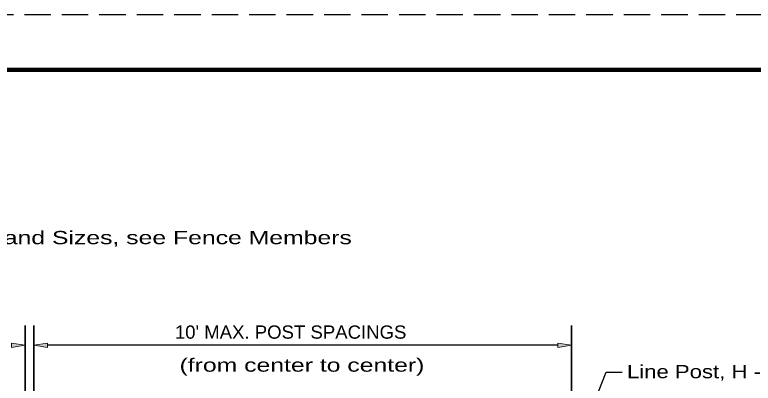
# Model space of a CAD drawing. Extents: x 36.5 to 71.8, y 27 to 49.
# Drawn here: x 48.56 to 55.26, y 45.7 to 49.04 of the extents above; entities that cross this region are included whole.
import ezdxf

# ---------------------------------------------------------------- set-up
doc = ezdxf.new("R2010")
doc.units = 0
doc.header["$LTSCALE"] = 0.04
doc.linetypes.add('LONG_DASHED', pattern=[7.5, 6, -1.5])
for name, color, linetype, lineweight in [('1', 7, 'Continuous', 35), ('3', 7, 'Continuous', 13), ('6', 7, 'Continuous', 13)]:
    doc.layers.add(name, color=color, linetype=linetype, lineweight=lineweight)

msp = doc.modelspace()

# ---------------------------------------------------------------- hatches: boundary and pattern name
at = {"layer": '1'}
for points in [[(48.53025, 46.02042), (48.53025, 46.06208), (48.65525, 46.04117), (48.65525, 46.04117)], [(48.85842, 46.02042), (48.85842, 46.06208), (48.73342, 46.04117), (48.73342, 46.04117)], [(53.48908, 46.02042), (53.48908, 46.06208), (53.61408, 46.04117), (53.61408, 46.04117)]]:
    msp.add_hatch(color=256, dxfattribs=at).paths.add_polyline_path(points)

# ---------------------------------------------------------------- linework, layer by layer
at = {"layer": '1', "linetype": 'LONG_DASHED', "lineweight": 25}
msp.add_line((71.668, 49.03833), (36.468, 49.03833), dxfattribs=at)
at = {"layer": '1', "lineweight": 158}
msp.add_line((71.58467, 48.53833), (39.08467, 48.53833), dxfattribs=at)
at = {"layer": '1'}
for p, q in [((48.65525, 45.09467), (48.65525, 46.22125)), ((48.73342, 45.17283), (48.73342, 46.22125)), ((53.61408, 45.05225), (53.61408, 46.22125))]:
    msp.add_line(p, q, dxfattribs=at)
at = {"layer": '1', "lineweight": 25}
msp.add_line((53.48908, 46.04125), (48.85842, 46.04125), dxfattribs=at)
at = {"layer": '1', "lineweight": 13}
for points in [[(48.53025, 46.02042), (48.53025, 46.06208), (48.65525, 46.04117), (48.65525, 46.04117)], [(48.85842, 46.02042), (48.85842, 46.06208), (48.73342, 46.04117), (48.73342, 46.04117)], [(53.48908, 46.02042), (53.48908, 46.06208), (53.61408, 46.04117), (53.61408, 46.04117)]]:
    msp.add_lwpolyline(points, close=True, dxfattribs=at)
at = {"layer": '3', "lineweight": 25}
msp.add_lwpolyline([(53.65608, 45.10617), (53.92833, 45.79683), (54.0745, 45.79683)], dxfattribs=at)
at = {"layer": '6'}
for p, q in [((48.65525, 46.04125), (48.65533, 46.04125)), ((48.73342, 46.04125), (48.7335, 46.04125))]:
    msp.add_line(p, q, dxfattribs=at)

# ---------------------------------------------------------------- texts
at = {"layer": '1', "width": 1.05}
msp.add_text("10' MAX. POST SPACINGS", height=0.12, dxfattribs=at).set_placement((50.01367, 46.10125))
at = {"layer": '3'}
for s, width, p in [('For Types and Sizes, see Fence Members', 1.4, (47.38725, 46.95817)), ('(from center to center)', 1.4, (50.05608, 45.80217)), ('Line Post, H - Column', 1.25, (54.11742, 45.74267))]:
    msp.add_text(s, height=0.12, dxfattribs=dict(at, width=width)).set_placement(p)

doc.saveas('drawing.dxf')
